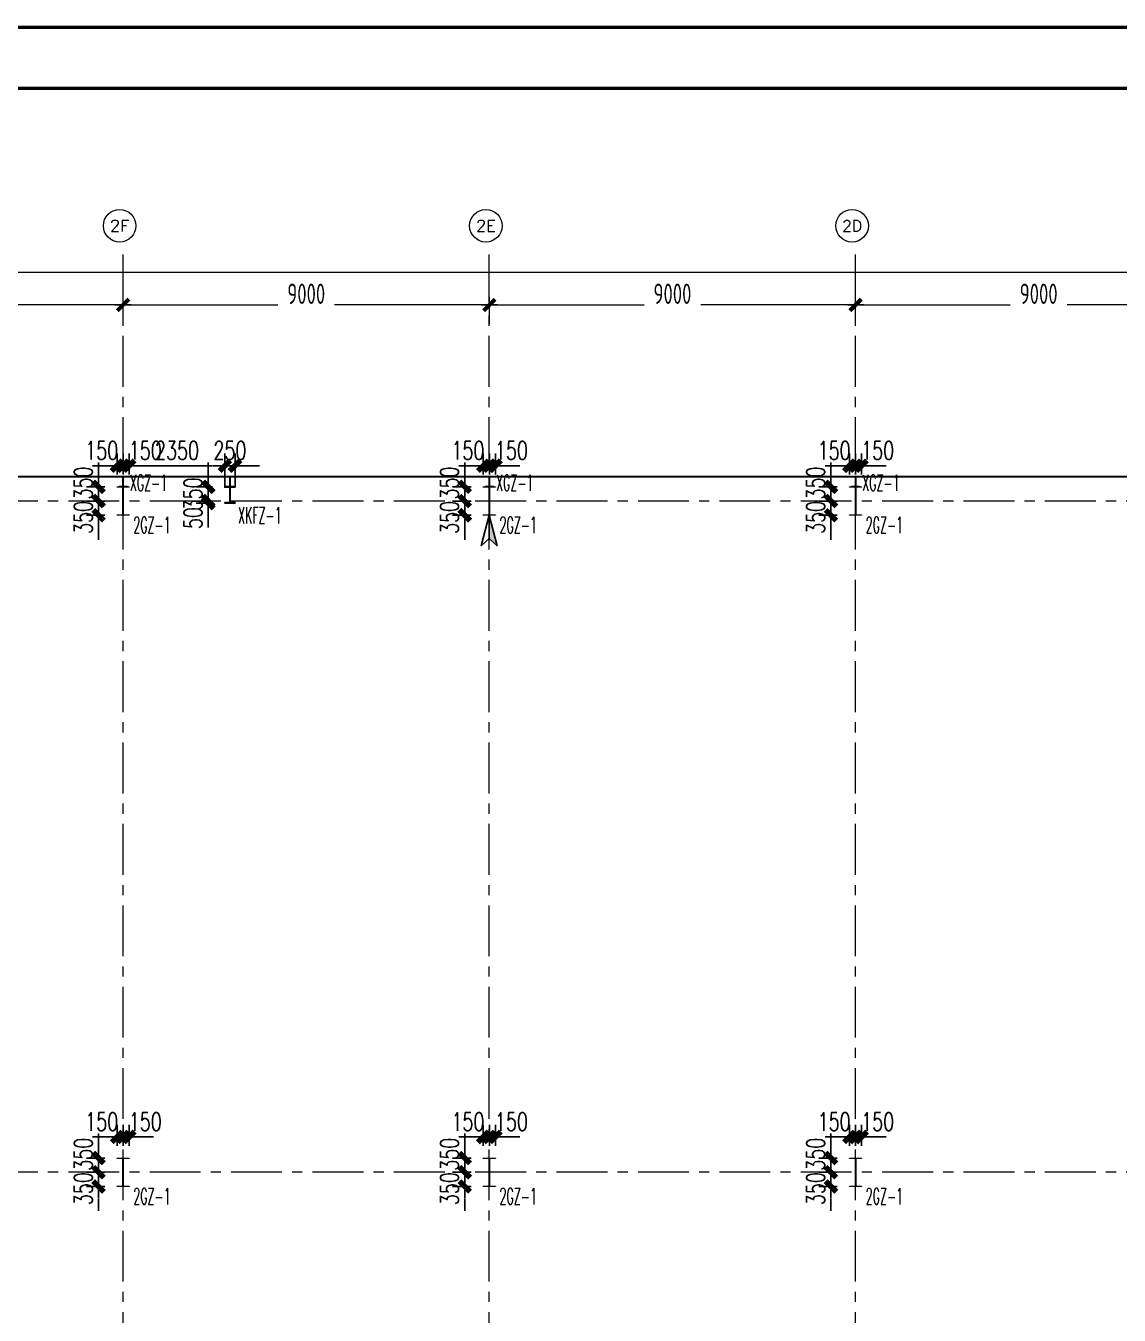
# Model space of a CAD drawing. Extents: x -1201378 to 2367219, y -619313 to 244905.
# Drawn here: x 168850 to 195722, y -1613 to 30085 of the extents above; entities that cross this region are included whole.
import ezdxf
from ezdxf.enums import TextEntityAlignment as Align

# ---------------------------------------------------------------- set-up
doc = ezdxf.new("R2010")
doc.units = 0
doc.header["$LTSCALE"] = 1000
doc.linetypes.add('CENTER', pattern=[2, 1.25, -0.25, 0.25, -0.25])
doc.linetypes.add('HIDDEN', pattern=[0.375, 0.25, -0.125])
doc.layers.get('0').update_dxf_attribs({"linetype": 'CONTINUOUS'})
doc.layers.get('Defpoints').update_dxf_attribs({"linetype": 'CONTINUOUS'})
for name, color, linetype in [('0-cxFrame', 155, 'CONTINUOUS'), ('A-AXIS-DP', 126, 'CONTINUOUS'), ('S-CJGC', 5, 'CONTINUOUS'), ('S-DIMZ', 115, 'CONTINUOUS'), ('S-SGJ', 21, 'CONTINUOUS'), ('S-SHAPE2', 165, 'HIDDEN')]:
    doc.layers.add(name, color=color, linetype=linetype)
for name, color, linetype, lineweight in [('0-cxText', 131, 'CONTINUOUS', 25), ('S-axis', 111, 'CONTINUOUS', 0), ('S-col', 2, 'CONTINUOUS', 0), ('S-dote', 5, 'CENTER', 0)]:
    doc.layers.add(name, color=color, linetype=linetype, lineweight=lineweight)
doc.styles.add('_TCH_AXIS', font='COMPLEX', dxfattribs={"bigfont": 'GBCBIG'})
doc.styles.add('cx_tuming', font='simhei.ttf')
doc.styles.add('cx_tuqian1', font='')
doc.styles.add('SS1', font='tj-romans1.shx', dxfattribs={"width": 0.7, "bigfont": 'tj-hztxt1.shx'})
doc.styles.add('TSSD_Dimension', font='tssdeng.shx', dxfattribs={"width": 0.7, "bigfont": 'hztxt.shx'})
doc.styles.add('黑体', font='simhei.ttf', dxfattribs={"width": 0.8})
doc.styles.get('cx_tuqian1').set_extended_font_data('SimSun')
doc.dimstyles.new('S-150-ARCHI', dxfattribs={"dimscale": 150, "dimtxt": 3, "dimasz": 2, "dimexe": 2, "dimexo": 2, "dimgap": 1, "dimtad": 1, "dimdec": 0, "dimzin": 0, "dimdsep": 46, "dimtxsty": 'SS1', "dimblk1": 'TT', "dimblk2": 'TT', "dimsah": 1, "dimcen": 1, "dimclrd": 256, "dimclre": 256, "dimclrt": 256, "dimadec": 0, "dimazin": 0, "dimtfac": 1, "dimtdec": 0, "dimtix": 1, "dimtmove": 2, "dimatfit": 0, "dimldrblk": 'TT', "dimfxl": 2, "dimtolj": 1, "dimtzin": 0, "dimarcsym": 0})
doc.dimstyles.new('TSSD_200_200', dxfattribs={"dimtxt": 500, "dimasz": 200, "dimexe": 200, "dimexo": 500, "dimgap": 200, "dimtad": 1, "dimdec": 0, "dimzin": 0, "dimdsep": 46, "dimtxsty": 'TSSD_Dimension', "dimblk": 'ARCHTICK', "dimcen": 0, "dimdle": 200, "dimclrt": 7, "dimadec": 0, "dimazin": 0, "dimtfac": 1, "dimtdec": 0, "dimtix": 1, "dimtmove": 2, "dimatfit": 3, "dimfxl": 1, "dimtolj": 1, "dimtzin": 0, "dimarcsym": 0})

# ---------------------------------------------------------------- blocks, each defined once
blk = doc.blocks.new('_ArchTick')
at = {"color": 0, "linetype": 'ByBlock', "const_width": 0.5}
blk.add_lwpolyline([(-0.71, -0.71), (0.71, 0.71)], dxfattribs=at)
blk = doc.blocks.new('*D105')
at = {"layer": 'Defpoints', "color": 0, "transparency": 16777216}
for p in [(-128758, -176778), (-137758, -177738), (-128758, -177738)]:
    blk.add_point(p, dxfattribs=at)
at = {"layer": 'S-axis', "color": 0, "lineweight": -2, "transparency": 16777216}
for p, q in [((-137958, -176778), (-133957, -176778)), ((-137758, -177238), (-137758, -176578)), ((-128558, -176778), (-132560, -176778)), ((-128758, -177238), (-128758, -176578))]:
    blk.add_line(p, q, dxfattribs=at)
at = {"layer": 'S-axis', "color": 0, "lineweight": -2, "transparency": 16777216, "xscale": 200, "yscale": 200, "zscale": 200, "rotation": 180}
blk.add_blockref('_ArchTick', (-137758, -176778), dxfattribs=at)
at = {"layer": 'S-axis', "color": 0, "lineweight": -2, "transparency": 16777216, "xscale": 200, "yscale": 200, "zscale": 200}
blk.add_blockref('_ArchTick', (-128758, -176778), dxfattribs=at)
at = {"layer": 'S-axis', "color": 7, "transparency": 16777216, "insert": (-133258, -176503), "char_height": 500, "attachment_point": 5, "style": 'TSSD_Dimension'}
blk.add_mtext('\\A1;9000', dxfattribs=at)
blk = doc.blocks.new('*D106')
at = {"layer": 'Defpoints', "color": 0, "transparency": 16777216}
for p in [(-119758, -176778), (-128758, -177738), (-119758, -177738)]:
    blk.add_point(p, dxfattribs=at)
at = {"layer": 'S-axis', "color": 0, "lineweight": -2, "transparency": 16777216}
for p, q in [((-128958, -176778), (-124957, -176778)), ((-128758, -177238), (-128758, -176578)), ((-119558, -176778), (-123560, -176778)), ((-119758, -177238), (-119758, -176578))]:
    blk.add_line(p, q, dxfattribs=at)
at = {"layer": 'S-axis', "color": 0, "lineweight": -2, "transparency": 16777216, "xscale": 200, "yscale": 200, "zscale": 200, "rotation": 180}
blk.add_blockref('_ArchTick', (-128758, -176778), dxfattribs=at)
at = {"layer": 'S-axis', "color": 0, "lineweight": -2, "transparency": 16777216, "xscale": 200, "yscale": 200, "zscale": 200}
blk.add_blockref('_ArchTick', (-119758, -176778), dxfattribs=at)
at = {"layer": 'S-axis', "color": 7, "transparency": 16777216, "insert": (-124258, -176503), "char_height": 500, "attachment_point": 5, "style": 'TSSD_Dimension'}
blk.add_mtext('\\A1;9000', dxfattribs=at)
blk = doc.blocks.new('*D107')
at = {"layer": 'Defpoints', "color": 0, "transparency": 16777216}
for p in [(-110758, -176778), (-119758, -177738), (-110758, -177738)]:
    blk.add_point(p, dxfattribs=at)
at = {"layer": 'S-axis', "color": 0, "lineweight": -2, "transparency": 16777216}
for p, q in [((-119958, -176778), (-115957, -176778)), ((-119758, -177238), (-119758, -176578)), ((-110558, -176778), (-114560, -176778)), ((-110758, -177238), (-110758, -176578))]:
    blk.add_line(p, q, dxfattribs=at)
at = {"layer": 'S-axis', "color": 0, "lineweight": -2, "transparency": 16777216, "xscale": 200, "yscale": 200, "zscale": 200, "rotation": 180}
blk.add_blockref('_ArchTick', (-119758, -176778), dxfattribs=at)
at = {"layer": 'S-axis', "color": 0, "lineweight": -2, "transparency": 16777216, "xscale": 200, "yscale": 200, "zscale": 200}
blk.add_blockref('_ArchTick', (-110758, -176778), dxfattribs=at)
at = {"layer": 'S-axis', "color": 7, "transparency": 16777216, "insert": (-115258, -176503), "char_height": 500, "attachment_point": 5, "style": 'TSSD_Dimension'}
blk.add_mtext('\\A1;9000', dxfattribs=at)
blk = doc.blocks.new('*D108')
at = {"layer": 'Defpoints', "color": 0, "transparency": 16777216}
for p in [(-101758, -176778), (-110758, -177738), (-101758, -177738)]:
    blk.add_point(p, dxfattribs=at)
at = {"layer": 'S-axis', "color": 0, "lineweight": -2, "transparency": 16777216}
for p, q in [((-110958, -176778), (-106957, -176778)), ((-110758, -177238), (-110758, -176578)), ((-101558, -176778), (-105560, -176778)), ((-101758, -177238), (-101758, -176578))]:
    blk.add_line(p, q, dxfattribs=at)
at = {"layer": 'S-axis', "color": 0, "lineweight": -2, "transparency": 16777216, "xscale": 200, "yscale": 200, "zscale": 200, "rotation": 180}
blk.add_blockref('_ArchTick', (-110758, -176778), dxfattribs=at)
at = {"layer": 'S-axis', "color": 0, "lineweight": -2, "transparency": 16777216, "xscale": 200, "yscale": 200, "zscale": 200}
blk.add_blockref('_ArchTick', (-101758, -176778), dxfattribs=at)
at = {"layer": 'S-axis', "color": 7, "transparency": 16777216, "insert": (-106258, -176503), "char_height": 500, "attachment_point": 5, "style": 'TSSD_Dimension'}
blk.add_mtext('\\A1;9000', dxfattribs=at)
blk = doc.blocks.new('*D112')
at = {"layer": 'Defpoints', "color": 0, "transparency": 16777216}
for p in [(-82958, -175978), (-240958, -177638), (-82958, -177638)]:
    blk.add_point(p, dxfattribs=at)
at = {"layer": 'S-axis', "color": 0, "lineweight": -2, "transparency": 16777216}
for p, q in [((-240958, -177138), (-240958, -175778)), ((-82958, -177138), (-82958, -175778)), ((-241158, -175978), (-162899, -175978)), ((-82758, -175978), (-161018, -175978))]:
    blk.add_line(p, q, dxfattribs=at)
at = {"layer": 'S-axis', "color": 0, "lineweight": -2, "transparency": 16777216, "xscale": 200, "yscale": 200, "zscale": 200, "rotation": 180}
blk.add_blockref('_ArchTick', (-240958, -175978), dxfattribs=at)
at = {"layer": 'S-axis', "color": 0, "lineweight": -2, "transparency": 16777216, "xscale": 200, "yscale": 200, "zscale": 200}
blk.add_blockref('_ArchTick', (-82958, -175978), dxfattribs=at)
at = {"layer": 'S-axis', "color": 7, "transparency": 16777216, "insert": (-161958, -175703), "char_height": 500, "attachment_point": 5, "style": 'TSSD_Dimension'}
blk.add_mtext('\\A1;158000', dxfattribs=at)
blk = doc.blocks.new('nt66')
at = {"layer": 'S-col'}
blk.add_lwpolyline([(-195790, 766820), (-195490, 766820), (-195490, 766808), (-195636, 766808), (-195636, 766132), (-195490, 766132), (-195490, 766120), (-195790, 766120), (-195790, 766132), (-195644, 766132), (-195644, 766808), (-195790, 766808)], close=True, dxfattribs=at)
blk = doc.blocks.new('33333')
for p in [(21786, -43900), (30786, -43900), (39786, -43900), (21786, -60400), (30786, -60400), (39786, -60400)]:
    blk.add_blockref('nt66', p)
blk = doc.blocks.new('TK22.A0 L(Dragon)')
at = {"layer": '0-cxFrame', "color": 7, "const_width": 0.5}
blk.add_lwpolyline([(0, 0), (-1486, 0), (-1486, 841), (0, 841)], close=True, dxfattribs=at)
at = {"layer": '0-cxFrame', "const_width": 0.5}
blk.add_lwpolyline([(-80, 10), (-1466, 10), (-1466, 831), (-80, 831)], close=True, dxfattribs=at)
at = {"style": '黑体', "flags": 4}
blk.add_attdef('图幅', text='', height=3.3, dxfattribs=at).set_placement((-40, 3), align=Align.RIGHT)
at = {"layer": '0-cxText', "flags": 4}
for tag, height, style, p in [('建设单位', 3.5, 'cx_tuming', (-45, 240)), ('项目名称', 3.5, 'cx_tuming', (-45, 210)), ('子项名称', 3.5, 'cx_tuming', (-45, 180)), ('工程编号', 3.3, 'cx_tuqian1', (-35, 165)), ('图名1', 3.5, 'cx_tuming', (-45, 87)), ('图名2', 3.5, 'cx_tuming', (-45, 79)), ('图名3', 3.5, 'cx_tuming', (-45, 71)), ('出图日期', 3.3, 'cx_tuqian1', (-39, 60)), ('专业', 3.3, 'cx_tuqian1', (-55, 52)), ('图号', 3.3, 'cx_tuqian1', (-55, 44)), ('版次', 3.3, 'cx_tuqian1', (-20, 44))]:
    blk.add_attdef(tag, text='', height=height, dxfattribs=dict(at, style=style)).set_placement(p, align=Align.MIDDLE)
at = {"layer": 'Defpoints', "color": 6, "flags": 4}
for tag, height, style, p in [('tufu', 3.3, '黑体', (-12, 12)), ('dwfname', 4, 'cx_tuqian1', (-80, 3))]:
    blk.add_attdef(tag, text='', height=height, dxfattribs=dict(at, style=style)).set_placement(p, align=Align.RIGHT)
blk = doc.blocks.new('TT')
blk.add_line((-0.97, 0), (0.97, 0))
at = {"const_width": 0.45}
blk.add_lwpolyline([(-0.44, -0.44), (0.44, 0.44)], dxfattribs=at)
blk = doc.blocks.new('*D4663')
at = {"layer": 'Defpoints', "color": 0, "transparency": 16777216}
for p in [(171242, 2770), (171242, 2252), (171392, 2252)]:
    blk.add_point(p, dxfattribs=at)
at = {"layer": 'S-DIMZ', "lineweight": -2, "transparency": 16777216}
for p, q in [((171242, 2552), (171242, 3070)), ((171392, 2552), (171392, 3070)), ((170942, 2770), (170642, 2770)), ((171392, 2770), (171242, 2770)), ((171692, 2770), (171992, 2770))]:
    blk.add_line(p, q, dxfattribs=at)
at = {"layer": 'S-DIMZ', "lineweight": -2, "transparency": 16777216, "xscale": 300, "yscale": 300, "zscale": 300}
blk.add_blockref('TT', (171242, 2770), dxfattribs=at)
at = {"layer": 'S-DIMZ', "lineweight": -2, "transparency": 16777216, "xscale": 300, "yscale": 300, "zscale": 300, "rotation": 180}
blk.add_blockref('TT', (171392, 2770), dxfattribs=at)
at = {"layer": 'S-DIMZ', "transparency": 16777216, "insert": (171785, 3145), "char_height": 450, "attachment_point": 5, "style": 'SS1'}
blk.add_mtext('\\A1;150', dxfattribs=at)
blk = doc.blocks.new('*D4664')
at = {"layer": 'Defpoints', "color": 0, "transparency": 16777216}
for p in [(171092, 2770), (171092, 2252), (171242, 2252)]:
    blk.add_point(p, dxfattribs=at)
at = {"layer": 'S-DIMZ', "lineweight": -2, "transparency": 16777216}
for p, q in [((171092, 2552), (171092, 3070)), ((171242, 2552), (171242, 3070)), ((170792, 2770), (170492, 2770)), ((171242, 2770), (171092, 2770)), ((171542, 2770), (171842, 2770))]:
    blk.add_line(p, q, dxfattribs=at)
at = {"layer": 'S-DIMZ', "lineweight": -2, "transparency": 16777216, "xscale": 300, "yscale": 300, "zscale": 300}
blk.add_blockref('TT', (171092, 2770), dxfattribs=at)
at = {"layer": 'S-DIMZ', "lineweight": -2, "transparency": 16777216, "xscale": 300, "yscale": 300, "zscale": 300, "rotation": 180}
blk.add_blockref('TT', (171242, 2770), dxfattribs=at)
at = {"layer": 'S-DIMZ', "transparency": 16777216, "insert": (170716, 3145), "char_height": 450, "attachment_point": 5, "style": 'SS1'}
blk.add_mtext('\\A1;150', dxfattribs=at)
blk = doc.blocks.new('*D4665')
at = {"layer": 'Defpoints', "color": 0, "transparency": 16777216}
for p in [(171092, 2252), (170638, 1902), (171092, 1902)]:
    blk.add_point(p, dxfattribs=at)
at = {"layer": 'S-DIMZ', "lineweight": -2, "transparency": 16777216}
for p, q in [((170638, 2552), (170638, 2852)), ((170792, 2252), (170338, 2252)), ((170638, 2252), (170638, 1902)), ((170792, 1902), (170338, 1902)), ((170638, 1602), (170638, 1302))]:
    blk.add_line(p, q, dxfattribs=at)
at = {"layer": 'S-DIMZ', "lineweight": -2, "transparency": 16777216, "xscale": 300, "yscale": 300, "zscale": 300}
for p, rotation in [((170638, 2252), 270), ((170638, 1902), 90)]:
    blk.add_blockref('TT', p, dxfattribs=dict(at, rotation=rotation))
at = {"layer": 'S-DIMZ', "transparency": 16777216, "insert": (170263, 2345), "char_height": 450, "attachment_point": 5, "rotation": 90, "style": 'SS1'}
blk.add_mtext('\\A1;350', dxfattribs=at)
blk = doc.blocks.new('*D4666')
at = {"layer": 'Defpoints', "color": 0, "transparency": 16777216}
for p in [(171092, 1902), (170638, 1552), (171092, 1552)]:
    blk.add_point(p, dxfattribs=at)
at = {"layer": 'S-DIMZ', "lineweight": -2, "transparency": 16777216}
for p, q in [((170638, 2202), (170638, 2502)), ((170792, 1902), (170338, 1902)), ((170638, 1902), (170638, 1552)), ((170792, 1552), (170338, 1552)), ((170638, 1252), (170638, 952))]:
    blk.add_line(p, q, dxfattribs=at)
at = {"layer": 'S-DIMZ', "lineweight": -2, "transparency": 16777216, "xscale": 300, "yscale": 300, "zscale": 300}
for p, rotation in [((170638, 1902), 270), ((170638, 1552), 90)]:
    blk.add_blockref('TT', p, dxfattribs=dict(at, rotation=rotation))
at = {"layer": 'S-DIMZ', "transparency": 16777216, "insert": (170263, 1498), "char_height": 450, "attachment_point": 5, "rotation": 90, "style": 'SS1'}
blk.add_mtext('\\A1;350', dxfattribs=at)
blk = doc.blocks.new('*D4667')
at = {"layer": 'Defpoints', "color": 0, "transparency": 16777216}
for p in [(180242, 2770), (180242, 2252), (180392, 2252)]:
    blk.add_point(p, dxfattribs=at)
at = {"layer": 'S-DIMZ', "lineweight": -2, "transparency": 16777216}
for p, q in [((180242, 2552), (180242, 3070)), ((180392, 2552), (180392, 3070)), ((179942, 2770), (179642, 2770)), ((180392, 2770), (180242, 2770)), ((180692, 2770), (180992, 2770))]:
    blk.add_line(p, q, dxfattribs=at)
at = {"layer": 'S-DIMZ', "lineweight": -2, "transparency": 16777216, "xscale": 300, "yscale": 300, "zscale": 300}
blk.add_blockref('TT', (180242, 2770), dxfattribs=at)
at = {"layer": 'S-DIMZ', "lineweight": -2, "transparency": 16777216, "xscale": 300, "yscale": 300, "zscale": 300, "rotation": 180}
blk.add_blockref('TT', (180392, 2770), dxfattribs=at)
at = {"layer": 'S-DIMZ', "transparency": 16777216, "insert": (180785, 3145), "char_height": 450, "attachment_point": 5, "style": 'SS1'}
blk.add_mtext('\\A1;150', dxfattribs=at)
blk = doc.blocks.new('*D4668')
at = {"layer": 'Defpoints', "color": 0, "transparency": 16777216}
for p in [(180092, 2770), (180092, 2252), (180242, 2252)]:
    blk.add_point(p, dxfattribs=at)
at = {"layer": 'S-DIMZ', "lineweight": -2, "transparency": 16777216}
for p, q in [((180092, 2552), (180092, 3070)), ((180242, 2552), (180242, 3070)), ((179792, 2770), (179492, 2770)), ((180242, 2770), (180092, 2770)), ((180542, 2770), (180842, 2770))]:
    blk.add_line(p, q, dxfattribs=at)
at = {"layer": 'S-DIMZ', "lineweight": -2, "transparency": 16777216, "xscale": 300, "yscale": 300, "zscale": 300}
blk.add_blockref('TT', (180092, 2770), dxfattribs=at)
at = {"layer": 'S-DIMZ', "lineweight": -2, "transparency": 16777216, "xscale": 300, "yscale": 300, "zscale": 300, "rotation": 180}
blk.add_blockref('TT', (180242, 2770), dxfattribs=at)
at = {"layer": 'S-DIMZ', "transparency": 16777216, "insert": (179716, 3145), "char_height": 450, "attachment_point": 5, "style": 'SS1'}
blk.add_mtext('\\A1;150', dxfattribs=at)
blk = doc.blocks.new('*D4669')
at = {"layer": 'Defpoints', "color": 0, "transparency": 16777216}
for p in [(180092, 2252), (179638, 1902), (180092, 1902)]:
    blk.add_point(p, dxfattribs=at)
at = {"layer": 'S-DIMZ', "lineweight": -2, "transparency": 16777216}
for p, q in [((179638, 2552), (179638, 2852)), ((179792, 2252), (179338, 2252)), ((179638, 2252), (179638, 1902)), ((179792, 1902), (179338, 1902)), ((179638, 1602), (179638, 1302))]:
    blk.add_line(p, q, dxfattribs=at)
at = {"layer": 'S-DIMZ', "lineweight": -2, "transparency": 16777216, "xscale": 300, "yscale": 300, "zscale": 300}
for p, rotation in [((179638, 2252), 270), ((179638, 1902), 90)]:
    blk.add_blockref('TT', p, dxfattribs=dict(at, rotation=rotation))
at = {"layer": 'S-DIMZ', "transparency": 16777216, "insert": (179263, 2345), "char_height": 450, "attachment_point": 5, "rotation": 90, "style": 'SS1'}
blk.add_mtext('\\A1;350', dxfattribs=at)
blk = doc.blocks.new('*D4670')
at = {"layer": 'Defpoints', "color": 0, "transparency": 16777216}
for p in [(180092, 1902), (179638, 1552), (180092, 1552)]:
    blk.add_point(p, dxfattribs=at)
at = {"layer": 'S-DIMZ', "lineweight": -2, "transparency": 16777216}
for p, q in [((179638, 2202), (179638, 2502)), ((179792, 1902), (179338, 1902)), ((179638, 1902), (179638, 1552)), ((179792, 1552), (179338, 1552)), ((179638, 1252), (179638, 952))]:
    blk.add_line(p, q, dxfattribs=at)
at = {"layer": 'S-DIMZ', "lineweight": -2, "transparency": 16777216, "xscale": 300, "yscale": 300, "zscale": 300}
for p, rotation in [((179638, 1902), 270), ((179638, 1552), 90)]:
    blk.add_blockref('TT', p, dxfattribs=dict(at, rotation=rotation))
at = {"layer": 'S-DIMZ', "transparency": 16777216, "insert": (179263, 1498), "char_height": 450, "attachment_point": 5, "rotation": 90, "style": 'SS1'}
blk.add_mtext('\\A1;350', dxfattribs=at)
blk = doc.blocks.new('*D4625')
at = {"layer": 'Defpoints', "color": 0, "transparency": 16777216}
for p in [(189242, 2770), (189242, 2252), (189392, 2252)]:
    blk.add_point(p, dxfattribs=at)
at = {"layer": 'S-DIMZ', "lineweight": -2, "transparency": 16777216}
for p, q in [((189242, 2552), (189242, 3070)), ((189392, 2552), (189392, 3070)), ((188942, 2770), (188642, 2770)), ((189392, 2770), (189242, 2770)), ((189692, 2770), (189992, 2770))]:
    blk.add_line(p, q, dxfattribs=at)
at = {"layer": 'S-DIMZ', "lineweight": -2, "transparency": 16777216, "xscale": 300, "yscale": 300, "zscale": 300}
blk.add_blockref('TT', (189242, 2770), dxfattribs=at)
at = {"layer": 'S-DIMZ', "lineweight": -2, "transparency": 16777216, "xscale": 300, "yscale": 300, "zscale": 300, "rotation": 180}
blk.add_blockref('TT', (189392, 2770), dxfattribs=at)
at = {"layer": 'S-DIMZ', "transparency": 16777216, "insert": (189785, 3145), "char_height": 450, "attachment_point": 5, "style": 'SS1'}
blk.add_mtext('\\A1;150', dxfattribs=at)
blk = doc.blocks.new('*D4626')
at = {"layer": 'Defpoints', "color": 0, "transparency": 16777216}
for p in [(189092, 2770), (189092, 2252), (189242, 2252)]:
    blk.add_point(p, dxfattribs=at)
at = {"layer": 'S-DIMZ', "lineweight": -2, "transparency": 16777216}
for p, q in [((189092, 2552), (189092, 3070)), ((189242, 2552), (189242, 3070)), ((188792, 2770), (188492, 2770)), ((189242, 2770), (189092, 2770)), ((189542, 2770), (189842, 2770))]:
    blk.add_line(p, q, dxfattribs=at)
at = {"layer": 'S-DIMZ', "lineweight": -2, "transparency": 16777216, "xscale": 300, "yscale": 300, "zscale": 300}
blk.add_blockref('TT', (189092, 2770), dxfattribs=at)
at = {"layer": 'S-DIMZ', "lineweight": -2, "transparency": 16777216, "xscale": 300, "yscale": 300, "zscale": 300, "rotation": 180}
blk.add_blockref('TT', (189242, 2770), dxfattribs=at)
at = {"layer": 'S-DIMZ', "transparency": 16777216, "insert": (188716, 3145), "char_height": 450, "attachment_point": 5, "style": 'SS1'}
blk.add_mtext('\\A1;150', dxfattribs=at)
blk = doc.blocks.new('*D4627')
at = {"layer": 'Defpoints', "color": 0, "transparency": 16777216}
for p in [(189092, 2252), (188638, 1902), (189092, 1902)]:
    blk.add_point(p, dxfattribs=at)
at = {"layer": 'S-DIMZ', "lineweight": -2, "transparency": 16777216}
for p, q in [((188638, 2552), (188638, 2852)), ((188792, 2252), (188338, 2252)), ((188638, 2252), (188638, 1902)), ((188792, 1902), (188338, 1902)), ((188638, 1602), (188638, 1302))]:
    blk.add_line(p, q, dxfattribs=at)
at = {"layer": 'S-DIMZ', "lineweight": -2, "transparency": 16777216, "xscale": 300, "yscale": 300, "zscale": 300}
for p, rotation in [((188638, 2252), 270), ((188638, 1902), 90)]:
    blk.add_blockref('TT', p, dxfattribs=dict(at, rotation=rotation))
at = {"layer": 'S-DIMZ', "transparency": 16777216, "insert": (188263, 2345), "char_height": 450, "attachment_point": 5, "rotation": 90, "style": 'SS1'}
blk.add_mtext('\\A1;350', dxfattribs=at)
blk = doc.blocks.new('*D4628')
at = {"layer": 'Defpoints', "color": 0, "transparency": 16777216}
for p in [(189092, 1902), (188638, 1552), (189092, 1552)]:
    blk.add_point(p, dxfattribs=at)
at = {"layer": 'S-DIMZ', "lineweight": -2, "transparency": 16777216}
for p, q in [((188638, 2202), (188638, 2502)), ((188792, 1902), (188338, 1902)), ((188638, 1902), (188638, 1552)), ((188792, 1552), (188338, 1552)), ((188638, 1252), (188638, 952))]:
    blk.add_line(p, q, dxfattribs=at)
at = {"layer": 'S-DIMZ', "lineweight": -2, "transparency": 16777216, "xscale": 300, "yscale": 300, "zscale": 300}
for p, rotation in [((188638, 1902), 270), ((188638, 1552), 90)]:
    blk.add_blockref('TT', p, dxfattribs=dict(at, rotation=rotation))
at = {"layer": 'S-DIMZ', "transparency": 16777216, "insert": (188263, 1498), "char_height": 450, "attachment_point": 5, "rotation": 90, "style": 'SS1'}
blk.add_mtext('\\A1;350', dxfattribs=at)
blk = doc.blocks.new('*D4727')
at = {"layer": 'Defpoints', "color": 0, "transparency": 16777216}
for p in [(171242, 19270), (171242, 18752), (171392, 18752)]:
    blk.add_point(p, dxfattribs=at)
at = {"layer": 'S-DIMZ', "lineweight": -2, "transparency": 16777216}
for p, q in [((171242, 19052), (171242, 19570)), ((171392, 19052), (171392, 19570)), ((170942, 19270), (170642, 19270)), ((171392, 19270), (171242, 19270)), ((171692, 19270), (171992, 19270))]:
    blk.add_line(p, q, dxfattribs=at)
at = {"layer": 'S-DIMZ', "lineweight": -2, "transparency": 16777216, "xscale": 300, "yscale": 300, "zscale": 300}
blk.add_blockref('TT', (171242, 19270), dxfattribs=at)
at = {"layer": 'S-DIMZ', "lineweight": -2, "transparency": 16777216, "xscale": 300, "yscale": 300, "zscale": 300, "rotation": 180}
blk.add_blockref('TT', (171392, 19270), dxfattribs=at)
at = {"layer": 'S-DIMZ', "transparency": 16777216, "insert": (171785, 19645), "char_height": 450, "attachment_point": 5, "style": 'SS1'}
blk.add_mtext('\\A1;150', dxfattribs=at)
blk = doc.blocks.new('*D4728')
at = {"layer": 'Defpoints', "color": 0, "transparency": 16777216}
for p in [(171092, 19270), (171092, 18752), (171242, 18752)]:
    blk.add_point(p, dxfattribs=at)
at = {"layer": 'S-DIMZ', "lineweight": -2, "transparency": 16777216}
for p, q in [((171092, 19052), (171092, 19570)), ((171242, 19052), (171242, 19570)), ((170792, 19270), (170492, 19270)), ((171242, 19270), (171092, 19270)), ((171542, 19270), (171842, 19270))]:
    blk.add_line(p, q, dxfattribs=at)
at = {"layer": 'S-DIMZ', "lineweight": -2, "transparency": 16777216, "xscale": 300, "yscale": 300, "zscale": 300}
blk.add_blockref('TT', (171092, 19270), dxfattribs=at)
at = {"layer": 'S-DIMZ', "lineweight": -2, "transparency": 16777216, "xscale": 300, "yscale": 300, "zscale": 300, "rotation": 180}
blk.add_blockref('TT', (171242, 19270), dxfattribs=at)
at = {"layer": 'S-DIMZ', "transparency": 16777216, "insert": (170716, 19645), "char_height": 450, "attachment_point": 5, "style": 'SS1'}
blk.add_mtext('\\A1;150', dxfattribs=at)
blk = doc.blocks.new('*D4729')
at = {"layer": 'Defpoints', "color": 0, "transparency": 16777216}
for p in [(171092, 18752), (170638, 18402), (171092, 18402)]:
    blk.add_point(p, dxfattribs=at)
at = {"layer": 'S-DIMZ', "lineweight": -2, "transparency": 16777216}
for p, q in [((170638, 19052), (170638, 19352)), ((170792, 18752), (170338, 18752)), ((170638, 18752), (170638, 18402)), ((170792, 18402), (170338, 18402)), ((170638, 18102), (170638, 17802))]:
    blk.add_line(p, q, dxfattribs=at)
at = {"layer": 'S-DIMZ', "lineweight": -2, "transparency": 16777216, "xscale": 300, "yscale": 300, "zscale": 300}
for p, rotation in [((170638, 18752), 270), ((170638, 18402), 90)]:
    blk.add_blockref('TT', p, dxfattribs=dict(at, rotation=rotation))
at = {"layer": 'S-DIMZ', "transparency": 16777216, "insert": (170263, 18845), "char_height": 450, "attachment_point": 5, "rotation": 90, "style": 'SS1'}
blk.add_mtext('\\A1;350', dxfattribs=at)
blk = doc.blocks.new('*D4730')
at = {"layer": 'Defpoints', "color": 0, "transparency": 16777216}
for p in [(171092, 18402), (170638, 18052), (171092, 18052)]:
    blk.add_point(p, dxfattribs=at)
at = {"layer": 'S-DIMZ', "lineweight": -2, "transparency": 16777216}
for p, q in [((170638, 18702), (170638, 19002)), ((170792, 18402), (170338, 18402)), ((170638, 18402), (170638, 18052)), ((170792, 18052), (170338, 18052)), ((170638, 17752), (170638, 17452))]:
    blk.add_line(p, q, dxfattribs=at)
at = {"layer": 'S-DIMZ', "lineweight": -2, "transparency": 16777216, "xscale": 300, "yscale": 300, "zscale": 300}
for p, rotation in [((170638, 18402), 270), ((170638, 18052), 90)]:
    blk.add_blockref('TT', p, dxfattribs=dict(at, rotation=rotation))
at = {"layer": 'S-DIMZ', "transparency": 16777216, "insert": (170263, 17998), "char_height": 450, "attachment_point": 5, "rotation": 90, "style": 'SS1'}
blk.add_mtext('\\A1;350', dxfattribs=at)
blk = doc.blocks.new('*D4731')
at = {"layer": 'Defpoints', "color": 0, "transparency": 16777216}
for p in [(180242, 19270), (180242, 18752), (180392, 18752)]:
    blk.add_point(p, dxfattribs=at)
at = {"layer": 'S-DIMZ', "lineweight": -2, "transparency": 16777216}
for p, q in [((180242, 19052), (180242, 19570)), ((180392, 19052), (180392, 19570)), ((179942, 19270), (179642, 19270)), ((180392, 19270), (180242, 19270)), ((180692, 19270), (180992, 19270))]:
    blk.add_line(p, q, dxfattribs=at)
at = {"layer": 'S-DIMZ', "lineweight": -2, "transparency": 16777216, "xscale": 300, "yscale": 300, "zscale": 300}
blk.add_blockref('TT', (180242, 19270), dxfattribs=at)
at = {"layer": 'S-DIMZ', "lineweight": -2, "transparency": 16777216, "xscale": 300, "yscale": 300, "zscale": 300, "rotation": 180}
blk.add_blockref('TT', (180392, 19270), dxfattribs=at)
at = {"layer": 'S-DIMZ', "transparency": 16777216, "insert": (180785, 19645), "char_height": 450, "attachment_point": 5, "style": 'SS1'}
blk.add_mtext('\\A1;150', dxfattribs=at)
blk = doc.blocks.new('*D4732')
at = {"layer": 'Defpoints', "color": 0, "transparency": 16777216}
for p in [(180092, 19270), (180092, 18752), (180242, 18752)]:
    blk.add_point(p, dxfattribs=at)
at = {"layer": 'S-DIMZ', "lineweight": -2, "transparency": 16777216}
for p, q in [((180092, 19052), (180092, 19570)), ((180242, 19052), (180242, 19570)), ((179792, 19270), (179492, 19270)), ((180242, 19270), (180092, 19270)), ((180542, 19270), (180842, 19270))]:
    blk.add_line(p, q, dxfattribs=at)
at = {"layer": 'S-DIMZ', "lineweight": -2, "transparency": 16777216, "xscale": 300, "yscale": 300, "zscale": 300}
blk.add_blockref('TT', (180092, 19270), dxfattribs=at)
at = {"layer": 'S-DIMZ', "lineweight": -2, "transparency": 16777216, "xscale": 300, "yscale": 300, "zscale": 300, "rotation": 180}
blk.add_blockref('TT', (180242, 19270), dxfattribs=at)
at = {"layer": 'S-DIMZ', "transparency": 16777216, "insert": (179716, 19645), "char_height": 450, "attachment_point": 5, "style": 'SS1'}
blk.add_mtext('\\A1;150', dxfattribs=at)
blk = doc.blocks.new('*D4733')
at = {"layer": 'Defpoints', "color": 0, "transparency": 16777216}
for p in [(180092, 18752), (179638, 18402), (180092, 18402)]:
    blk.add_point(p, dxfattribs=at)
at = {"layer": 'S-DIMZ', "lineweight": -2, "transparency": 16777216}
for p, q in [((179638, 19052), (179638, 19352)), ((179792, 18752), (179338, 18752)), ((179638, 18752), (179638, 18402)), ((179792, 18402), (179338, 18402)), ((179638, 18102), (179638, 17802))]:
    blk.add_line(p, q, dxfattribs=at)
at = {"layer": 'S-DIMZ', "lineweight": -2, "transparency": 16777216, "xscale": 300, "yscale": 300, "zscale": 300}
for p, rotation in [((179638, 18752), 270), ((179638, 18402), 90)]:
    blk.add_blockref('TT', p, dxfattribs=dict(at, rotation=rotation))
at = {"layer": 'S-DIMZ', "transparency": 16777216, "insert": (179263, 18845), "char_height": 450, "attachment_point": 5, "rotation": 90, "style": 'SS1'}
blk.add_mtext('\\A1;350', dxfattribs=at)
blk = doc.blocks.new('*D4734')
at = {"layer": 'Defpoints', "color": 0, "transparency": 16777216}
for p in [(180092, 18402), (179638, 18052), (180092, 18052)]:
    blk.add_point(p, dxfattribs=at)
at = {"layer": 'S-DIMZ', "lineweight": -2, "transparency": 16777216}
for p, q in [((179638, 18702), (179638, 19002)), ((179792, 18402), (179338, 18402)), ((179638, 18402), (179638, 18052)), ((179792, 18052), (179338, 18052)), ((179638, 17752), (179638, 17452))]:
    blk.add_line(p, q, dxfattribs=at)
at = {"layer": 'S-DIMZ', "lineweight": -2, "transparency": 16777216, "xscale": 300, "yscale": 300, "zscale": 300}
for p, rotation in [((179638, 18402), 270), ((179638, 18052), 90)]:
    blk.add_blockref('TT', p, dxfattribs=dict(at, rotation=rotation))
at = {"layer": 'S-DIMZ', "transparency": 16777216, "insert": (179263, 17998), "char_height": 450, "attachment_point": 5, "rotation": 90, "style": 'SS1'}
blk.add_mtext('\\A1;350', dxfattribs=at)
blk = doc.blocks.new('*D4691')
at = {"layer": 'Defpoints', "color": 0, "transparency": 16777216}
for p in [(189242, 19270), (189242, 18752), (189392, 18752)]:
    blk.add_point(p, dxfattribs=at)
at = {"layer": 'S-DIMZ', "lineweight": -2, "transparency": 16777216}
for p, q in [((189242, 19052), (189242, 19570)), ((189392, 19052), (189392, 19570)), ((188942, 19270), (188642, 19270)), ((189392, 19270), (189242, 19270)), ((189692, 19270), (189992, 19270))]:
    blk.add_line(p, q, dxfattribs=at)
at = {"layer": 'S-DIMZ', "lineweight": -2, "transparency": 16777216, "xscale": 300, "yscale": 300, "zscale": 300}
blk.add_blockref('TT', (189242, 19270), dxfattribs=at)
at = {"layer": 'S-DIMZ', "lineweight": -2, "transparency": 16777216, "xscale": 300, "yscale": 300, "zscale": 300, "rotation": 180}
blk.add_blockref('TT', (189392, 19270), dxfattribs=at)
at = {"layer": 'S-DIMZ', "transparency": 16777216, "insert": (189785, 19645), "char_height": 450, "attachment_point": 5, "style": 'SS1'}
blk.add_mtext('\\A1;150', dxfattribs=at)
blk = doc.blocks.new('*D4692')
at = {"layer": 'Defpoints', "color": 0, "transparency": 16777216}
for p in [(189092, 19270), (189092, 18752), (189242, 18752)]:
    blk.add_point(p, dxfattribs=at)
at = {"layer": 'S-DIMZ', "lineweight": -2, "transparency": 16777216}
for p, q in [((189092, 19052), (189092, 19570)), ((189242, 19052), (189242, 19570)), ((188792, 19270), (188492, 19270)), ((189242, 19270), (189092, 19270)), ((189542, 19270), (189842, 19270))]:
    blk.add_line(p, q, dxfattribs=at)
at = {"layer": 'S-DIMZ', "lineweight": -2, "transparency": 16777216, "xscale": 300, "yscale": 300, "zscale": 300}
blk.add_blockref('TT', (189092, 19270), dxfattribs=at)
at = {"layer": 'S-DIMZ', "lineweight": -2, "transparency": 16777216, "xscale": 300, "yscale": 300, "zscale": 300, "rotation": 180}
blk.add_blockref('TT', (189242, 19270), dxfattribs=at)
at = {"layer": 'S-DIMZ', "transparency": 16777216, "insert": (188716, 19645), "char_height": 450, "attachment_point": 5, "style": 'SS1'}
blk.add_mtext('\\A1;150', dxfattribs=at)
blk = doc.blocks.new('*D4693')
at = {"layer": 'Defpoints', "color": 0, "transparency": 16777216}
for p in [(189092, 18752), (188638, 18402), (189092, 18402)]:
    blk.add_point(p, dxfattribs=at)
at = {"layer": 'S-DIMZ', "lineweight": -2, "transparency": 16777216}
for p, q in [((188638, 19052), (188638, 19352)), ((188792, 18752), (188338, 18752)), ((188638, 18752), (188638, 18402)), ((188792, 18402), (188338, 18402)), ((188638, 18102), (188638, 17802))]:
    blk.add_line(p, q, dxfattribs=at)
at = {"layer": 'S-DIMZ', "lineweight": -2, "transparency": 16777216, "xscale": 300, "yscale": 300, "zscale": 300}
for p, rotation in [((188638, 18752), 270), ((188638, 18402), 90)]:
    blk.add_blockref('TT', p, dxfattribs=dict(at, rotation=rotation))
at = {"layer": 'S-DIMZ', "transparency": 16777216, "insert": (188263, 18845), "char_height": 450, "attachment_point": 5, "rotation": 90, "style": 'SS1'}
blk.add_mtext('\\A1;350', dxfattribs=at)
blk = doc.blocks.new('*D4694')
at = {"layer": 'Defpoints', "color": 0, "transparency": 16777216}
for p in [(189092, 18402), (188638, 18052), (189092, 18052)]:
    blk.add_point(p, dxfattribs=at)
at = {"layer": 'S-DIMZ', "lineweight": -2, "transparency": 16777216}
for p, q in [((188638, 18702), (188638, 19002)), ((188792, 18402), (188338, 18402)), ((188638, 18402), (188638, 18052)), ((188792, 18052), (188338, 18052)), ((188638, 17752), (188638, 17452))]:
    blk.add_line(p, q, dxfattribs=at)
at = {"layer": 'S-DIMZ', "lineweight": -2, "transparency": 16777216, "xscale": 300, "yscale": 300, "zscale": 300}
for p, rotation in [((188638, 18402), 270), ((188638, 18052), 90)]:
    blk.add_blockref('TT', p, dxfattribs=dict(at, rotation=rotation))
at = {"layer": 'S-DIMZ', "transparency": 16777216, "insert": (188263, 17998), "char_height": 450, "attachment_point": 5, "rotation": 90, "style": 'SS1'}
blk.add_mtext('\\A1;350', dxfattribs=at)
blk = doc.blocks.new('S-CJGC')
at = {"layer": 'S-CJGC'}
for p, q in [((-131, -119), (0, 381)), ((131, -119), (0, 381)), ((0, 381), (0, 0)), ((0, 0), (-131, -119)), ((0, 0), (131, -119))]:
    blk.add_line(p, q, dxfattribs=at)
blk.add_solid([(131, -119), (0, 0), (0, 381)], dxfattribs=at)
blk = doc.blocks.new('*D6734')
at = {"layer": 'Defpoints', "color": 0, "transparency": 16777216}
for p in [(173742, 19270), (171392, 18752), (173742, 18452)]:
    blk.add_point(p, dxfattribs=at)
at = {"layer": 'S-DIMZ', "lineweight": -2, "transparency": 16777216}
for p, q in [((171392, 19052), (171392, 19570)), ((173742, 18752), (173742, 19570)), ((171692, 19270), (173442, 19270))]:
    blk.add_line(p, q, dxfattribs=at)
at = {"layer": 'S-DIMZ', "lineweight": -2, "transparency": 16777216, "xscale": 300, "yscale": 300, "zscale": 300, "rotation": 180}
blk.add_blockref('TT', (171392, 19270), dxfattribs=at)
at = {"layer": 'S-DIMZ', "lineweight": -2, "transparency": 16777216, "xscale": 300, "yscale": 300, "zscale": 300}
blk.add_blockref('TT', (173742, 19270), dxfattribs=at)
at = {"layer": 'S-DIMZ', "transparency": 16777216, "insert": (172567, 19645), "char_height": 450, "attachment_point": 5, "style": 'SS1'}
blk.add_mtext('\\A1;2350', dxfattribs=at)
blk = doc.blocks.new('*D6735')
at = {"layer": 'Defpoints', "color": 0, "transparency": 16777216}
for p in [(173992, 19270), (173742, 18452), (173992, 18452)]:
    blk.add_point(p, dxfattribs=at)
at = {"layer": 'S-DIMZ', "lineweight": -2, "transparency": 16777216}
for p, q in [((173742, 18752), (173742, 19570)), ((173992, 18752), (173992, 19570)), ((173442, 19270), (173142, 19270)), ((173742, 19270), (173992, 19270)), ((174292, 19270), (174592, 19270))]:
    blk.add_line(p, q, dxfattribs=at)
at = {"layer": 'S-DIMZ', "lineweight": -2, "transparency": 16777216, "xscale": 300, "yscale": 300, "zscale": 300}
blk.add_blockref('TT', (173742, 19270), dxfattribs=at)
at = {"layer": 'S-DIMZ', "lineweight": -2, "transparency": 16777216, "xscale": 300, "yscale": 300, "zscale": 300, "rotation": 180}
blk.add_blockref('TT', (173992, 19270), dxfattribs=at)
at = {"layer": 'S-DIMZ', "transparency": 16777216, "insert": (173867, 19645), "char_height": 450, "attachment_point": 5, "style": 'SS1'}
blk.add_mtext('\\A1;250', dxfattribs=at)
blk = doc.blocks.new('*D6736')
at = {"layer": 'Defpoints', "color": 0, "transparency": 16777216}
for p in [(173335, 18402), (173742, 18402), (173742, 18352)]:
    blk.add_point(p, dxfattribs=at)
at = {"layer": 'S-DIMZ', "lineweight": -2, "transparency": 16777216}
for p, q in [((173335, 18702), (173335, 19002)), ((173442, 18402), (173035, 18402)), ((173335, 18352), (173335, 18402)), ((173442, 18352), (173035, 18352)), ((173335, 18052), (173335, 17752))]:
    blk.add_line(p, q, dxfattribs=at)
at = {"layer": 'S-DIMZ', "lineweight": -2, "transparency": 16777216, "xscale": 300, "yscale": 300, "zscale": 300}
for p, rotation in [((173335, 18402), 270), ((173335, 18352), 90)]:
    blk.add_blockref('TT', p, dxfattribs=dict(at, rotation=rotation))
at = {"layer": 'S-DIMZ', "transparency": 16777216, "insert": (172960, 17984), "char_height": 450, "attachment_point": 5, "rotation": 90, "style": 'SS1'}
blk.add_mtext('\\A1;50', dxfattribs=at)
blk = doc.blocks.new('*D6737')
at = {"layer": 'Defpoints', "color": 0, "transparency": 16777216}
for p in [(173335, 18752), (173742, 18752), (173742, 18402)]:
    blk.add_point(p, dxfattribs=at)
at = {"layer": 'S-DIMZ', "lineweight": -2, "transparency": 16777216}
for p, q in [((173335, 19052), (173335, 19352)), ((173442, 18752), (173035, 18752)), ((173335, 18402), (173335, 18752)), ((173442, 18402), (173035, 18402)), ((173335, 18102), (173335, 17802))]:
    blk.add_line(p, q, dxfattribs=at)
at = {"layer": 'S-DIMZ', "lineweight": -2, "transparency": 16777216, "xscale": 300, "yscale": 300, "zscale": 300}
for p, rotation in [((173335, 18752), 270), ((173335, 18402), 90)]:
    blk.add_blockref('TT', p, dxfattribs=dict(at, rotation=rotation))
at = {"layer": 'S-DIMZ', "transparency": 16777216, "insert": (172960, 18577), "char_height": 450, "attachment_point": 5, "rotation": 90, "style": 'SS1'}
blk.add_mtext('\\A1;350', dxfattribs=at)
blk = doc.blocks.new('2#轴网')
at = {"layer": 'S-axis'}
for centre in [(-128843.4, -174832), (-119843.4, -174832), (-110843.4, -174832)]:
    blk.add_circle(centre, 400, dxfattribs=at)
at = {"layer": 'S-dote'}
for p, q in [((-128758.5, -270787), (-128758.5, -175298.2)), ((-119758.5, -270787), (-119758.5, -175298.2)), ((-110758.5, -270787), (-110758.5, -175298.2)), ((-74854.3, -181598.2), (-251154.3, -181598.2)), ((-74854.3, -198098.2), (-251154.3, -198098.2))]:
    blk.add_line(p, q, dxfattribs=at)
at = {"layer": 'S-axis', "style": '_TCH_AXIS'}
for s, height, p, p2 in [('2F', 282.17, (-129085.2, -174973.1), (-128601.5, -174973.1)), ('2E', 282.17, (-120085.2, -174973.1), (-119601.5, -174973.1)), ('2D', 276.42, (-111086.9, -174970.3), (-110599.9, -174970.3))]:
    blk.add_text(s, height=height, dxfattribs=at).set_placement(p, p2, align=Align.FIT)
at = {"layer": 'S-axis'}
for base, p1, p2, picture, middle in [((-82958.5, -175978.2), (-240958.5, -177638.2), (-82958.5, -177638.2), '*D112', (-161958.5, -175703.2)), ((-128758.5, -176778.2), (-137758.5, -177738.2), (-128758.5, -177738.2), '*D105', (-133258.5, -176503.2)), ((-119758.5, -176778.2), (-128758.5, -177738.2), (-119758.5, -177738.2), '*D106', (-124258.5, -176503.2)), ((-110758.5, -176778.2), (-119758.5, -177738.2), (-110758.5, -177738.2), '*D107', (-115258.5, -176503.2)), ((-101758.5, -176778.2), (-110758.5, -177738.2), (-101758.5, -177738.2), '*D108', (-106258.5, -176503.2))]:
    dim = blk.add_linear_dim(base=base, p1=p1, p2=p2, angle=0, dimstyle='TSSD_200_200', dxfattribs=at)
    dim.commit()
    dim.dimension.update_dxf_attribs({"geometry": picture, "text_midpoint": middle, "dimtype": 161})

msp = doc.modelspace()

# ---------------------------------------------------------------- linework, layer by layer
at = {"layer": 'A-AXIS-DP', "color": 1, "ltscale": 10000}
msp.add_lwpolyline([(173991.5, 18739.8), (173991.5, 18751.8), (173741.5, 18751.8), (173741.5, 18739.8), (173862.5, 18739.8), (173862.5, 18363.8), (173741.5, 18363.8), (173741.5, 18351.8), (173991.5, 18351.8), (173991.5, 18363.8), (173870.5, 18363.8), (173870.5, 18739.8)], close=True, dxfattribs=at)
at = {"layer": 'S-col'}
for points in [[(171341.5, 18751.8), (171141.5, 18751.8), (171141.5, 18763.8), (171237.5, 18763.8), (171237.5, 18989.8), (171141.5, 18989.8), (171141.5, 19001.8), (171341.5, 19001.8), (171341.5, 18989.8), (171245.5, 18989.8), (171245.5, 18763.8), (171341.5, 18763.8)], [(180341.5, 18751.8), (180141.5, 18751.8), (180141.5, 18763.8), (180237.5, 18763.8), (180237.5, 18989.8), (180141.5, 18989.8), (180141.5, 19001.8), (180341.5, 19001.8), (180341.5, 18989.8), (180245.5, 18989.8), (180245.5, 18763.8), (180341.5, 18763.8)], [(189341.5, 18751.8), (189141.5, 18751.8), (189141.5, 18763.8), (189237.5, 18763.8), (189237.5, 18989.8), (189141.5, 18989.8), (189141.5, 19001.8), (189341.5, 19001.8), (189341.5, 18989.8), (189245.5, 18989.8), (189245.5, 18763.8), (189341.5, 18763.8)]]:
    msp.add_lwpolyline(points, close=True, dxfattribs=at)
at = {"layer": 'S-col', "color": 3}
msp.add_lwpolyline([(173966.5, 18751.8), (173766.5, 18751.8), (173766.5, 18763.8), (173862.5, 18763.8), (173862.5, 18989.8), (173766.5, 18989.8), (173766.5, 19001.8), (173966.5, 19001.8), (173966.5, 18989.8), (173870.5, 18989.8), (173870.5, 18763.8), (173966.5, 18763.8)], close=True, dxfattribs=at)
at = {"layer": 'S-SHAPE2', "ltscale": 2, "const_width": 50}
msp.add_lwpolyline([(216991.5, -39196.8), (216991.5, -64698.2), (59091.5, -64698.2), (59091.5, -47113.7), (80543.5, 19001.8), (216991.5, 19001.8), (216991.5, 10151.8)], dxfattribs=at)

# ---------------------------------------------------------------- block references
at = {"layer": '0-cxFrame', "xscale": 150, "yscale": 150, "zscale": 150}
msp.add_blockref('TK22.A0 L(Dragon)', (249426.9, -96102.2), dxfattribs=at)
at = {"layer": 'S-axis'}
msp.add_blockref('2#轴网', (300000, 200000), dxfattribs=at)
at = {"layer": 'S-CJGC', "xscale": 1.5, "yscale": 1.5, "zscale": 1.5}
msp.add_blockref('S-CJGC', (180241.5, 17480.1), dxfattribs=at)
at = {"layer": 'S-col'}
msp.add_blockref('33333', (345095.7, -704168.2), dxfattribs=at)

# ---------------------------------------------------------------- texts
at = {"layer": 'S-SGJ', "style": 'SS1', "width": 0.5}
for s, p in [('XGZ-1', (171407.1, 18849.1)), ('XGZ-1', (180407.1, 18849.1)), ('XGZ-1', (189407.1, 18849.1)), ('XKFZ-1', (174065, 18052.1)), ('2GZ-1', (171492.2, 17812.9)), ('2GZ-1', (180492.2, 17812.9)), ('2GZ-1', (189492.2, 17812.9)), ('2GZ-1', (171492.2, 1312.9)), ('2GZ-1', (180492.2, 1312.9)), ('2GZ-1', (189492.2, 1312.9))]:
    msp.add_text(s, height=400, dxfattribs=at).set_placement(p, align=Align.MIDDLE_LEFT)

# ---------------------------------------------------------------- dimensions: what is measured, and where the dimension line sits
at = {"layer": 'S-DIMZ'}
for base, p1, p2, picture, middle in [((171091.5, 19269.6), (171241.5, 18751.8), (171091.5, 18751.8), '*D4728', (170716, 19644.6)), ((171241.5, 19269.6), (171391.5, 18751.8), (171241.5, 18751.8), '*D4727', (171784.5, 19644.6)), ((180091.5, 19269.6), (180241.5, 18751.8), (180091.5, 18751.8), '*D4732', (179716, 19644.6)), ((180241.5, 19269.6), (180391.5, 18751.8), (180241.5, 18751.8), '*D4731', (180784.5, 19644.6)), ((189091.5, 19269.6), (189241.5, 18751.8), (189091.5, 18751.8), '*D4692', (188716, 19644.6)), ((189241.5, 19269.6), (189391.5, 18751.8), (189241.5, 18751.8), '*D4691', (189784.5, 19644.6)), ((171091.5, 2769.6), (171241.5, 2251.8), (171091.5, 2251.8), '*D4664', (170716, 3144.6)), ((171241.5, 2769.6), (171391.5, 2251.8), (171241.5, 2251.8), '*D4663', (171784.5, 3144.6)), ((180091.5, 2769.6), (180241.5, 2251.8), (180091.5, 2251.8), '*D4668', (179716, 3144.6)), ((180241.5, 2769.6), (180391.5, 2251.8), (180241.5, 2251.8), '*D4667', (180784.5, 3144.6)), ((189091.5, 2769.6), (189241.5, 2251.8), (189091.5, 2251.8), '*D4626', (188716, 3144.6)), ((189241.5, 2769.6), (189391.5, 2251.8), (189241.5, 2251.8), '*D4625', (189784.5, 3144.6))]:
    dim = msp.add_linear_dim(base=base, p1=p1, p2=p2, dimstyle='S-150-ARCHI', dxfattribs=at)
    dim.commit()
    dim.dimension.update_dxf_attribs({"geometry": picture, "text_midpoint": middle, "dimtype": 160})
for base, p1, p2, picture, middle in [((173741.5, 19269.6), (171391.5, 18751.8), (173741.5, 18451.8), '*D6734', (172566.5, 19644.6)), ((173991.5, 19269.6), (173741.5, 18451.8), (173991.5, 18451.8), '*D6735', (173866.5, 19644.6))]:
    dim = msp.add_linear_dim(base=base, p1=p1, p2=p2, dimstyle='S-150-ARCHI', dxfattribs=at)
    dim.commit()
    dim.dimension.update_dxf_attribs({"geometry": picture, "text_midpoint": middle})
for base, p1, p2, angle, picture, middle in [((170638.4, 18401.8), (171091.5, 18751.8), (171091.5, 18401.8), 90, '*D4729', (170263.4, 18844.8)), ((179638.4, 18401.8), (180091.5, 18751.8), (180091.5, 18401.8), 90, '*D4733', (179263.4, 18844.8)), ((188638.4, 18401.8), (189091.5, 18751.8), (189091.5, 18401.8), 90, '*D4693', (188263.4, 18844.8)), ((170638.4, 18051.8), (171091.5, 18401.8), (171091.5, 18051.8), 90, '*D4730', (170263.4, 17997.9)), ((173335.3, 18401.8), (173741.5, 18351.8), (173741.5, 18401.8), 270, '*D6736', (172960.3, 17984.4)), ((179638.4, 18051.8), (180091.5, 18401.8), (180091.5, 18051.8), 90, '*D4734', (179263.4, 17997.9)), ((188638.4, 18051.8), (189091.5, 18401.8), (189091.5, 18051.8), 90, '*D4694', (188263.4, 17997.9)), ((170638.4, 1901.8), (171091.5, 2251.8), (171091.5, 1901.8), 90, '*D4665', (170263.4, 2344.8)), ((179638.4, 1901.8), (180091.5, 2251.8), (180091.5, 1901.8), 90, '*D4669', (179263.4, 2344.8)), ((188638.4, 1901.8), (189091.5, 2251.8), (189091.5, 1901.8), 90, '*D4627', (188263.4, 2344.8)), ((170638.4, 1551.8), (171091.5, 1901.8), (171091.5, 1551.8), 90, '*D4666', (170263.4, 1497.9)), ((179638.4, 1551.8), (180091.5, 1901.8), (180091.5, 1551.8), 90, '*D4670', (179263.4, 1497.9)), ((188638.4, 1551.8), (189091.5, 1901.8), (189091.5, 1551.8), 90, '*D4628', (188263.4, 1497.9))]:
    dim = msp.add_linear_dim(base=base, p1=p1, p2=p2, angle=angle, dimstyle='S-150-ARCHI', dxfattribs=at)
    dim.commit()
    dim.dimension.update_dxf_attribs({"geometry": picture, "text_midpoint": middle, "dimtype": 160})
dim = msp.add_linear_dim(base=(173335.3, 18751.8), p1=(173741.5, 18401.8), p2=(173741.5, 18751.8), angle=270, dimstyle='S-150-ARCHI', dxfattribs=at)
dim.commit()
dim.dimension.update_dxf_attribs({"geometry": '*D6737', "text_midpoint": (172960.3, 18576.8)})

doc.saveas('drawing.dxf')
